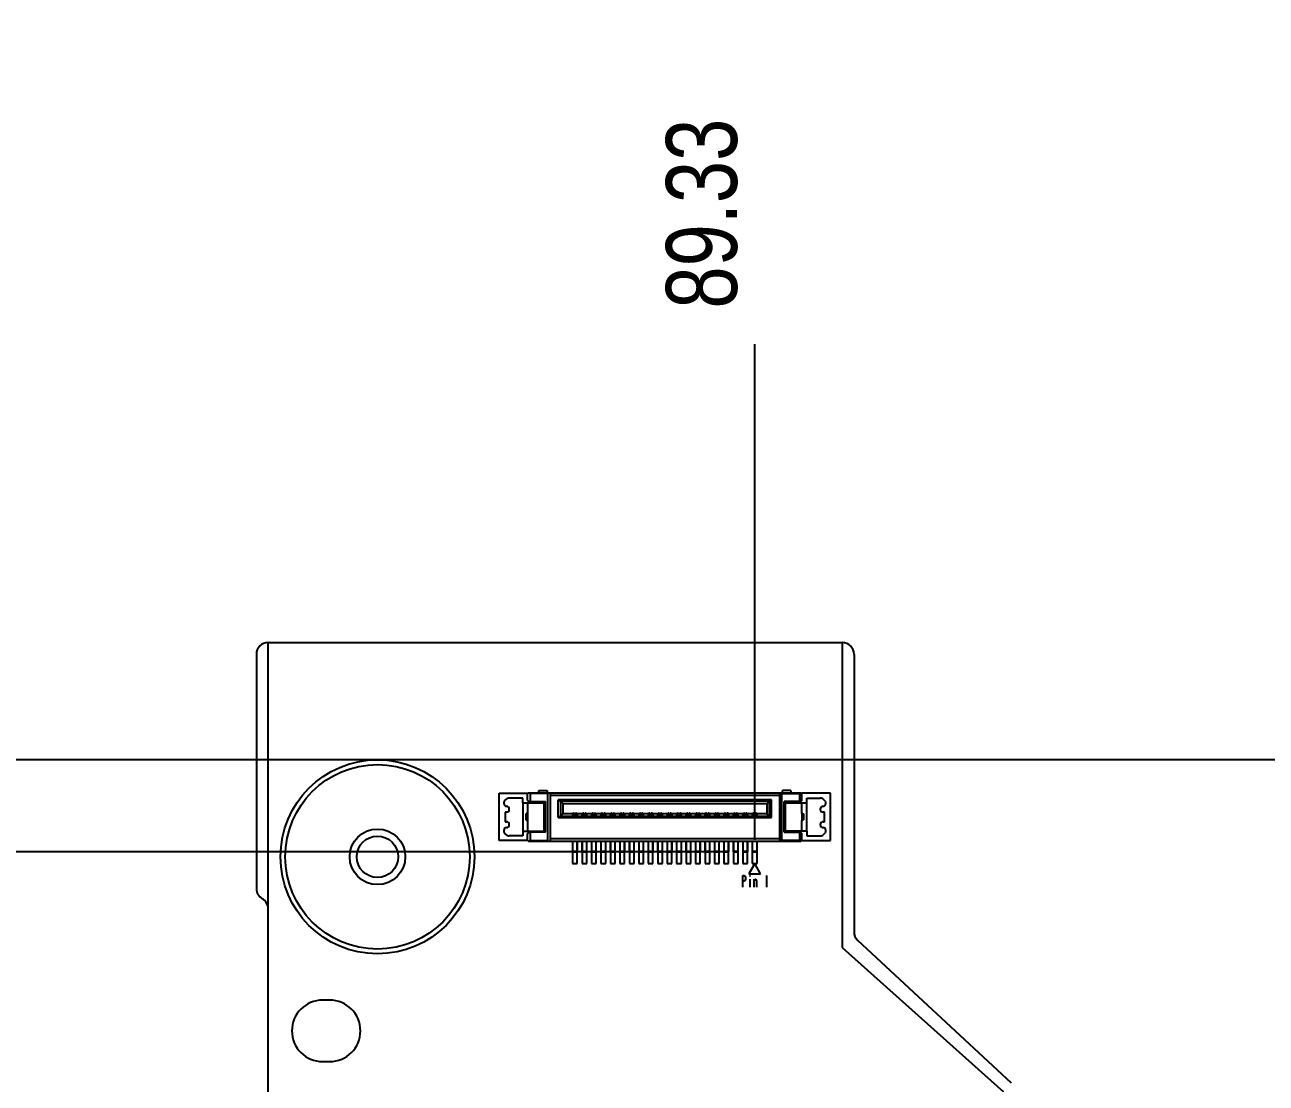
# Model space of a CAD drawing. Header units: millimetres. Extents: x 0 to 841, y 0 to 594.
# Drawn here: x 293.2 to 345.7, y 462.6 to 507.3 of the extents above; entities that cross this region are included whole.
import ezdxf

# ---------------------------------------------------------------- set-up
doc = ezdxf.new("R2010")
doc.units = ezdxf.units.MM
doc.header["$LTSCALE"] = 46.255
doc.layers.get('0').update_dxf_attribs({"linetype": 'CONTINUOUS'})
doc.layers.add('ASSEM_MEM', color=7, linetype='CONTINUOUS')
doc.styles.get("Standard").update_dxf_attribs({"font": 'txt', "width": 0.8})
doc.dimstyles.new('DIMSTYLE_1', dxfattribs={"dimtxt": 3, "dimasz": 2.1, "dimexe": 2, "dimexo": 1, "dimgap": 0.75, "dimtad": 0, "dimtih": 1, "dimtoh": 1, "dimzin": 0, "dimdsep": 46, "dimtxsty": 'STANDARD', "dimblk": '_FILLED', "dimblk1": '_FILLED', "dimblk2": '_FILLED', "dimcen": 0.09, "dimazin": 0, "dimtp": 0.01, "dimtm": 0.01, "dimtfac": 1, "dimtofl": 0, "dimtmove": 0, "dimatfit": 3, "dimldrblk": '_FILLED', "dimfxl": 1, "dimtolj": 1, "dimtzin": 0, "dimarcsym": 0})

# ---------------------------------------------------------------- blocks, each defined once
blk = doc.blocks.new('*D0')
at = {"color": 2, "linetype": 'CONTINUOUS'}
blk.add_line((324.071, 472.85), (324.071, 493.815), dxfattribs=at)
at = {"color": 2, "linetype": 'CONTINUOUS', "insert": (320.321, 495.315), "char_height": 3, "width": 12, "attachment_point": 1, "rotation": 90, "line_spacing_factor": 0.9}
blk.add_mtext('89.33', dxfattribs=at)
blk = doc.blocks.new('_FILLED')
at = {"color": 0, "linetype": 'BYBLOCK'}
blk.add_solid([(0, 0), (-1, 0.167), (-1, -0.167)], dxfattribs=at)
blk = doc.blocks.new('*D4')
at = {"color": 2, "linetype": 'CONTINUOUS'}
blk.add_line((330.337, 413.917), (281.796, 462.458), dxfattribs=at)
at = {"color": 2, "linetype": 'CONTINUOUS', "insert": (283.387, 466.17), "char_height": 3, "width": 12, "attachment_point": 3, "rotation": 315, "line_spacing_factor": 0.9}
blk.add_mtext('73.38', dxfattribs=at)
blk = doc.blocks.new('*D6')
at = {"color": 2, "linetype": 'CONTINUOUS'}
blk.add_line((322.981, 472.345), (267.283, 472.345), dxfattribs=at)
at = {"color": 2, "linetype": 'CONTINUOUS', "insert": (265.783, 476.095), "char_height": 3, "width": 12, "attachment_point": 3, "line_spacing_factor": 0.9}
blk.add_mtext('37.71', dxfattribs=at)
blk = doc.blocks.new('*D9')
at = {"color": 2, "linetype": 'CONTINUOUS'}
blk.add_line((461.911, 476.235), (267.283, 476.235), dxfattribs=at)
at = {"color": 2, "linetype": 'CONTINUOUS', "insert": (265.783, 479.985), "char_height": 3, "width": 12, "attachment_point": 3, "line_spacing_factor": 0.9}
blk.add_mtext('41.60', dxfattribs=at)

msp = doc.modelspace()

# ---------------------------------------------------------------- linework, layer by layer
at = {"layer": 'ASSEM_MEM', "color": 4, "linetype": 'CONTINUOUS'}
for p, q in [((303.501, 469.929), (303.501, 481.195)), ((327.771, 481.195), (327.771, 468.295)), ((303.001, 480.695), (303.001, 470.795)), ((328.271, 480.695), (328.271, 468.963)), ((313.271, 472.82), (313.271, 474.82)), ((313.271, 474.82), (314.476, 474.82)), ((327.271, 474.82), (326.066, 474.82)), ((327.271, 472.82), (327.271, 474.82)), ((314.476, 472.82), (313.271, 472.82)), ((316.371, 472.795), (316.371, 471.85)), ((316.571, 471.85), (316.571, 472.795)), ((316.771, 472.795), (316.771, 471.85)), ((316.971, 471.85), (316.971, 472.795)), ((317.171, 472.795), (317.171, 471.85)), ((317.371, 471.85), (317.371, 472.795)), ((317.571, 472.795), (317.571, 471.85)), ((317.771, 471.85), (317.771, 472.795)), ((317.971, 472.795), (317.971, 471.85)), ((318.171, 471.85), (318.171, 472.795)), ((318.371, 472.795), (318.371, 471.85)), ((318.571, 471.85), (318.571, 472.795)), ((318.771, 472.795), (318.771, 471.85)), ((318.971, 471.85), (318.971, 472.795)), ((319.171, 472.795), (319.171, 471.85)), ((319.371, 471.85), (319.371, 472.795)), ((319.571, 472.795), (319.571, 471.85)), ((319.771, 471.85), (319.771, 472.795)), ((319.971, 472.795), (319.971, 471.85)), ((320.171, 471.85), (320.171, 472.795)), ((320.371, 472.795), (320.371, 471.85)), ((320.571, 471.85), (320.571, 472.795)), ((320.771, 472.795), (320.771, 471.85)), ((320.971, 471.85), (320.971, 472.795)), ((321.171, 472.795), (321.171, 471.85)), ((321.371, 471.85), (321.371, 472.795)), ((321.571, 472.795), (321.571, 471.85)), ((321.771, 471.85), (321.771, 472.795)), ((321.971, 472.795), (321.971, 471.85)), ((322.171, 471.85), (322.171, 472.795)), ((322.371, 472.795), (322.371, 471.85)), ((322.571, 471.85), (322.571, 472.795)), ((322.771, 472.795), (322.771, 471.85)), ((322.971, 471.85), (322.971, 472.795)), ((323.171, 472.795), (323.171, 471.85)), ((323.371, 471.85), (323.371, 472.795)), ((323.571, 472.795), (323.571, 471.85)), ((323.771, 471.85), (323.771, 472.795)), ((323.971, 472.795), (323.971, 471.85)), ((324.171, 471.85), (324.171, 472.795)), ((326.066, 472.82), (327.271, 472.82)), ((316.371, 471.85), (316.571, 471.85)), ((316.771, 471.85), (316.971, 471.85)), ((317.171, 471.85), (317.371, 471.85)), ((317.571, 471.85), (317.771, 471.85)), ((317.971, 471.85), (318.171, 471.85)), ((318.371, 471.85), (318.571, 471.85)), ((318.771, 471.85), (318.971, 471.85)), ((319.171, 471.85), (319.371, 471.85)), ((319.571, 471.85), (319.771, 471.85)), ((319.971, 471.85), (320.171, 471.85)), ((320.371, 471.85), (320.571, 471.85)), ((320.771, 471.85), (320.971, 471.85)), ((321.171, 471.85), (321.371, 471.85)), ((321.571, 471.85), (321.771, 471.85)), ((321.971, 471.85), (322.171, 471.85)), ((322.371, 471.85), (322.571, 471.85)), ((322.771, 471.85), (322.971, 471.85)), ((323.171, 471.85), (323.371, 471.85)), ((323.571, 471.85), (323.771, 471.85)), ((324.071, 471.85), (323.821, 471.417)), ((323.821, 471.417), (324.321, 471.417)), ((323.971, 471.85), (324.171, 471.85)), ((324.321, 471.417), (324.071, 471.85)), ((327.771, 468.295), (334.591, 462.196)), ((334.931, 462.562), (328.431, 468.596))]:
    msp.add_line(p, q, dxfattribs=at)
at = {"layer": 'ASSEM_MEM', "color": 7, "linetype": 'CONTINUOUS'}
for p, q in [((303.501, 481.195), (327.771, 481.195)), ((313.554, 474.561), (313.471, 474.478)), ((314.271, 474.62), (313.696, 474.62)), ((314.271, 474.42), (314.271, 474.62)), ((314.501, 474.845), (314.471, 474.815)), ((314.471, 474.52), (314.471, 474.815)), ((314.471, 474.52), (314.571, 474.42)), ((314.501, 474.845), (326.041, 474.845)), ((314.571, 474.815), (314.541, 474.845)), ((314.571, 474.815), (314.571, 474.47)), ((315.321, 474.815), (314.571, 474.815)), ((314.946, 474.845), (314.946, 474.945)), ((314.946, 474.945), (315.296, 474.945)), ((315.296, 474.945), (315.296, 474.845)), ((315.351, 474.845), (315.321, 474.815)), ((315.321, 472.825), (315.321, 474.815)), ((315.421, 474.845), (315.421, 472.795)), ((315.421, 474.745), (325.121, 474.745)), ((315.761, 473.795), (315.761, 474.545)), ((315.761, 474.545), (315.811, 474.495)), ((324.781, 474.545), (315.761, 474.545)), ((324.781, 474.545), (324.731, 474.495)), ((324.781, 473.795), (324.781, 474.545)), ((325.121, 474.845), (325.121, 472.795)), ((325.191, 474.845), (325.221, 474.815)), ((325.221, 472.825), (325.221, 474.815)), ((325.221, 474.815), (325.971, 474.815)), ((325.246, 474.845), (325.246, 474.945)), ((325.596, 474.945), (325.246, 474.945)), ((325.596, 474.945), (325.596, 474.845)), ((325.971, 474.815), (326.001, 474.845)), ((325.971, 474.815), (325.971, 474.47)), ((326.071, 474.52), (325.971, 474.42)), ((326.041, 474.845), (326.071, 474.815)), ((326.071, 474.52), (326.071, 474.815)), ((326.271, 474.42), (326.271, 474.62)), ((326.271, 474.62), (326.846, 474.62)), ((327.071, 474.478), (326.987, 474.561)), ((313.471, 474.37), (313.471, 474.478)), ((313.521, 474.02), (313.521, 473.62)), ((313.571, 474.02), (313.521, 474.02)), ((314.271, 474.42), (315.171, 474.42)), ((314.471, 474.42), (314.471, 473.975)), ((314.571, 474.47), (314.546, 474.445)), ((314.571, 474.47), (315.221, 474.47)), ((315.221, 474.47), (315.171, 474.42)), ((315.171, 473.22), (315.171, 474.42)), ((315.221, 474.07), (315.171, 474.07)), ((315.181, 473.914), (315.181, 474.07)), ((315.221, 473.17), (315.221, 474.47)), ((315.811, 474.495), (324.731, 474.495)), ((315.861, 474.495), (315.861, 473.845)), ((315.961, 474.395), (315.861, 474.495)), ((315.961, 474.395), (315.961, 473.945)), ((315.961, 474.395), (324.581, 474.395)), ((324.581, 474.395), (324.681, 474.495)), ((324.581, 474.395), (324.581, 473.945)), ((324.681, 474.495), (324.681, 473.845)), ((325.321, 473.17), (325.321, 474.47)), ((325.321, 474.47), (325.371, 474.42)), ((325.971, 474.47), (325.321, 474.47)), ((325.371, 474.07), (325.321, 474.07)), ((325.361, 473.914), (325.361, 474.07)), ((325.371, 473.22), (325.371, 474.42)), ((325.371, 474.42), (326.271, 474.42)), ((325.971, 474.47), (325.996, 474.445)), ((326.071, 473.975), (326.071, 474.42)), ((327.021, 474.02), (326.971, 474.02)), ((327.021, 473.62), (327.021, 474.02)), ((327.071, 474.478), (327.071, 474.37)), ((313.521, 473.62), (313.571, 473.62)), ((314.411, 473.695), (314.411, 473.945)), ((314.471, 473.664), (314.471, 473.22)), ((315.171, 473.57), (315.221, 473.57)), ((315.181, 473.57), (315.181, 473.725)), ((315.811, 473.845), (315.761, 473.795)), ((315.761, 473.795), (324.781, 473.795)), ((324.731, 473.845), (315.811, 473.845)), ((315.961, 473.945), (315.861, 473.845)), ((316.381, 473.945), (315.961, 473.945)), ((316.381, 473.845), (316.381, 473.955)), ((316.417, 473.922), (316.381, 473.922)), ((316.417, 473.922), (316.417, 473.975)), ((316.436, 473.975), (316.417, 473.975)), ((316.436, 473.975), (316.436, 473.922)), ((316.456, 473.955), (316.436, 473.975)), ((316.506, 473.922), (316.436, 473.922)), ((316.456, 473.922), (316.456, 473.955)), ((316.486, 473.955), (316.456, 473.955)), ((316.506, 473.975), (316.486, 473.955)), ((316.486, 473.955), (316.486, 473.922)), ((316.506, 473.922), (316.506, 473.975)), ((316.525, 473.975), (316.506, 473.975)), ((316.525, 473.975), (316.525, 473.922)), ((316.561, 473.922), (316.525, 473.922)), ((316.561, 473.955), (316.561, 473.845)), ((316.781, 473.945), (316.561, 473.945)), ((316.781, 473.845), (316.781, 473.955)), ((316.817, 473.922), (316.781, 473.922)), ((316.817, 473.922), (316.817, 473.975)), ((316.836, 473.975), (316.817, 473.975)), ((316.836, 473.975), (316.836, 473.922)), ((316.856, 473.955), (316.836, 473.975)), ((316.906, 473.922), (316.836, 473.922)), ((316.856, 473.922), (316.856, 473.955)), ((316.886, 473.955), (316.856, 473.955)), ((316.906, 473.975), (316.886, 473.955)), ((316.886, 473.955), (316.886, 473.922)), ((316.906, 473.922), (316.906, 473.975)), ((316.925, 473.975), (316.906, 473.975)), ((316.925, 473.975), (316.925, 473.922)), ((316.961, 473.922), (316.925, 473.922)), ((316.961, 473.955), (316.961, 473.845)), ((317.181, 473.945), (316.961, 473.945)), ((317.181, 473.845), (317.181, 473.955)), ((317.217, 473.922), (317.181, 473.922)), ((317.217, 473.922), (317.217, 473.975)), ((317.236, 473.975), (317.217, 473.975)), ((317.236, 473.975), (317.236, 473.922)), ((317.256, 473.955), (317.236, 473.975)), ((317.306, 473.922), (317.236, 473.922)), ((317.256, 473.922), (317.256, 473.955)), ((317.286, 473.955), (317.256, 473.955)), ((317.306, 473.975), (317.286, 473.955)), ((317.286, 473.955), (317.286, 473.922)), ((317.306, 473.922), (317.306, 473.975)), ((317.325, 473.975), (317.306, 473.975)), ((317.325, 473.975), (317.325, 473.922)), ((317.361, 473.922), (317.325, 473.922)), ((317.361, 473.955), (317.361, 473.845)), ((317.581, 473.945), (317.361, 473.945)), ((317.581, 473.845), (317.581, 473.955)), ((317.617, 473.922), (317.581, 473.922)), ((317.617, 473.922), (317.617, 473.975)), ((317.636, 473.975), (317.617, 473.975)), ((317.636, 473.975), (317.636, 473.922)), ((317.656, 473.955), (317.636, 473.975)), ((317.706, 473.922), (317.636, 473.922)), ((317.656, 473.922), (317.656, 473.955)), ((317.686, 473.955), (317.656, 473.955)), ((317.706, 473.975), (317.686, 473.955)), ((317.686, 473.955), (317.686, 473.922)), ((317.706, 473.922), (317.706, 473.975)), ((317.725, 473.975), (317.706, 473.975)), ((317.725, 473.975), (317.725, 473.922)), ((317.761, 473.922), (317.725, 473.922)), ((317.761, 473.955), (317.761, 473.845)), ((317.981, 473.945), (317.761, 473.945)), ((317.981, 473.845), (317.981, 473.955)), ((318.017, 473.922), (317.981, 473.922)), ((318.017, 473.922), (318.017, 473.975)), ((318.036, 473.975), (318.017, 473.975)), ((318.036, 473.975), (318.036, 473.922)), ((318.056, 473.955), (318.036, 473.975)), ((318.106, 473.922), (318.036, 473.922)), ((318.056, 473.922), (318.056, 473.955)), ((318.086, 473.955), (318.056, 473.955)), ((318.106, 473.975), (318.086, 473.955)), ((318.086, 473.955), (318.086, 473.922)), ((318.106, 473.922), (318.106, 473.975)), ((318.125, 473.975), (318.106, 473.975)), ((318.125, 473.975), (318.125, 473.922)), ((318.161, 473.922), (318.125, 473.922)), ((318.161, 473.955), (318.161, 473.845)), ((318.381, 473.945), (318.161, 473.945)), ((318.381, 473.845), (318.381, 473.955)), ((318.417, 473.922), (318.381, 473.922)), ((318.417, 473.922), (318.417, 473.975)), ((318.436, 473.975), (318.417, 473.975)), ((318.436, 473.975), (318.436, 473.922)), ((318.456, 473.955), (318.436, 473.975)), ((318.506, 473.922), (318.436, 473.922)), ((318.456, 473.922), (318.456, 473.955)), ((318.486, 473.955), (318.456, 473.955)), ((318.506, 473.975), (318.486, 473.955)), ((318.486, 473.955), (318.486, 473.922)), ((318.506, 473.922), (318.506, 473.975)), ((318.525, 473.975), (318.506, 473.975)), ((318.525, 473.975), (318.525, 473.922)), ((318.561, 473.922), (318.525, 473.922)), ((318.561, 473.955), (318.561, 473.845)), ((318.781, 473.945), (318.561, 473.945)), ((318.781, 473.845), (318.781, 473.955)), ((318.817, 473.922), (318.781, 473.922)), ((318.817, 473.922), (318.817, 473.975)), ((318.836, 473.975), (318.817, 473.975)), ((318.836, 473.975), (318.836, 473.922)), ((318.856, 473.955), (318.836, 473.975)), ((318.906, 473.922), (318.836, 473.922)), ((318.856, 473.922), (318.856, 473.955)), ((318.886, 473.955), (318.856, 473.955)), ((318.906, 473.975), (318.886, 473.955)), ((318.886, 473.955), (318.886, 473.922)), ((318.906, 473.922), (318.906, 473.975)), ((318.925, 473.975), (318.906, 473.975)), ((318.925, 473.975), (318.925, 473.922)), ((318.961, 473.922), (318.925, 473.922)), ((318.961, 473.955), (318.961, 473.845)), ((319.181, 473.945), (318.961, 473.945)), ((319.181, 473.845), (319.181, 473.955)), ((319.217, 473.922), (319.181, 473.922)), ((319.217, 473.922), (319.217, 473.975)), ((319.236, 473.975), (319.217, 473.975)), ((319.236, 473.975), (319.236, 473.922)), ((319.256, 473.955), (319.236, 473.975)), ((319.306, 473.922), (319.236, 473.922)), ((319.256, 473.922), (319.256, 473.955)), ((319.286, 473.955), (319.256, 473.955)), ((319.306, 473.975), (319.286, 473.955)), ((319.286, 473.955), (319.286, 473.922)), ((319.306, 473.922), (319.306, 473.975)), ((319.325, 473.975), (319.306, 473.975)), ((319.325, 473.975), (319.325, 473.922)), ((319.361, 473.922), (319.325, 473.922)), ((319.361, 473.955), (319.361, 473.845)), ((319.581, 473.945), (319.361, 473.945)), ((319.581, 473.845), (319.581, 473.955)), ((319.617, 473.922), (319.581, 473.922)), ((319.617, 473.922), (319.617, 473.975)), ((319.636, 473.975), (319.617, 473.975)), ((319.636, 473.975), (319.636, 473.922)), ((319.656, 473.955), (319.636, 473.975)), ((319.706, 473.922), (319.636, 473.922)), ((319.656, 473.922), (319.656, 473.955)), ((319.686, 473.955), (319.656, 473.955)), ((319.706, 473.975), (319.686, 473.955)), ((319.686, 473.955), (319.686, 473.922)), ((319.706, 473.922), (319.706, 473.975)), ((319.725, 473.975), (319.706, 473.975)), ((319.725, 473.975), (319.725, 473.922)), ((319.761, 473.922), (319.725, 473.922)), ((319.761, 473.955), (319.761, 473.845)), ((319.981, 473.945), (319.761, 473.945)), ((319.981, 473.845), (319.981, 473.955)), ((320.017, 473.922), (319.981, 473.922)), ((320.017, 473.922), (320.017, 473.975)), ((320.036, 473.975), (320.017, 473.975)), ((320.036, 473.975), (320.036, 473.922)), ((320.056, 473.955), (320.036, 473.975)), ((320.106, 473.922), (320.036, 473.922)), ((320.056, 473.922), (320.056, 473.955)), ((320.086, 473.955), (320.056, 473.955)), ((320.106, 473.975), (320.086, 473.955)), ((320.086, 473.955), (320.086, 473.922)), ((320.106, 473.922), (320.106, 473.975)), ((320.125, 473.975), (320.106, 473.975)), ((320.125, 473.975), (320.125, 473.922)), ((320.161, 473.922), (320.125, 473.922)), ((320.161, 473.955), (320.161, 473.845)), ((320.381, 473.945), (320.161, 473.945)), ((320.381, 473.845), (320.381, 473.955)), ((320.417, 473.922), (320.381, 473.922)), ((320.417, 473.922), (320.417, 473.975)), ((320.436, 473.975), (320.417, 473.975)), ((320.436, 473.975), (320.436, 473.922)), ((320.456, 473.955), (320.436, 473.975)), ((320.506, 473.922), (320.436, 473.922)), ((320.456, 473.922), (320.456, 473.955)), ((320.486, 473.955), (320.456, 473.955)), ((320.506, 473.975), (320.486, 473.955)), ((320.486, 473.955), (320.486, 473.922)), ((320.506, 473.922), (320.506, 473.975)), ((320.525, 473.975), (320.506, 473.975)), ((320.525, 473.975), (320.525, 473.922)), ((320.561, 473.922), (320.525, 473.922)), ((320.561, 473.955), (320.561, 473.845)), ((320.781, 473.945), (320.561, 473.945)), ((320.781, 473.845), (320.781, 473.955)), ((320.817, 473.922), (320.781, 473.922)), ((320.817, 473.922), (320.817, 473.975)), ((320.836, 473.975), (320.817, 473.975)), ((320.836, 473.975), (320.836, 473.922)), ((320.856, 473.955), (320.836, 473.975)), ((320.906, 473.922), (320.836, 473.922)), ((320.856, 473.922), (320.856, 473.955)), ((320.886, 473.955), (320.856, 473.955)), ((320.906, 473.975), (320.886, 473.955)), ((320.886, 473.955), (320.886, 473.922)), ((320.906, 473.922), (320.906, 473.975)), ((320.925, 473.975), (320.906, 473.975)), ((320.925, 473.975), (320.925, 473.922)), ((320.961, 473.922), (320.925, 473.922)), ((320.961, 473.955), (320.961, 473.845)), ((321.181, 473.945), (320.961, 473.945)), ((321.181, 473.845), (321.181, 473.955)), ((321.217, 473.922), (321.181, 473.922)), ((321.217, 473.922), (321.217, 473.975)), ((321.236, 473.975), (321.217, 473.975)), ((321.236, 473.975), (321.236, 473.922)), ((321.256, 473.955), (321.236, 473.975)), ((321.306, 473.922), (321.236, 473.922)), ((321.256, 473.922), (321.256, 473.955)), ((321.286, 473.955), (321.256, 473.955)), ((321.306, 473.975), (321.286, 473.955)), ((321.286, 473.955), (321.286, 473.922)), ((321.306, 473.922), (321.306, 473.975)), ((321.325, 473.975), (321.306, 473.975)), ((321.325, 473.975), (321.325, 473.922)), ((321.361, 473.922), (321.325, 473.922)), ((321.361, 473.955), (321.361, 473.845)), ((321.581, 473.945), (321.361, 473.945)), ((321.581, 473.845), (321.581, 473.955)), ((321.617, 473.922), (321.581, 473.922)), ((321.617, 473.922), (321.617, 473.975)), ((321.636, 473.975), (321.617, 473.975)), ((321.636, 473.975), (321.636, 473.922)), ((321.656, 473.955), (321.636, 473.975)), ((321.706, 473.922), (321.636, 473.922)), ((321.656, 473.922), (321.656, 473.955)), ((321.686, 473.955), (321.656, 473.955)), ((321.706, 473.975), (321.686, 473.955)), ((321.686, 473.955), (321.686, 473.922)), ((321.706, 473.922), (321.706, 473.975)), ((321.725, 473.975), (321.706, 473.975)), ((321.725, 473.975), (321.725, 473.922)), ((321.761, 473.922), (321.725, 473.922)), ((321.761, 473.955), (321.761, 473.845)), ((321.981, 473.945), (321.761, 473.945)), ((321.981, 473.845), (321.981, 473.955)), ((322.017, 473.922), (321.981, 473.922)), ((322.017, 473.922), (322.017, 473.975)), ((322.036, 473.975), (322.017, 473.975)), ((322.036, 473.975), (322.036, 473.922)), ((322.056, 473.955), (322.036, 473.975)), ((322.106, 473.922), (322.036, 473.922)), ((322.056, 473.922), (322.056, 473.955)), ((322.086, 473.955), (322.056, 473.955)), ((322.106, 473.975), (322.086, 473.955)), ((322.086, 473.955), (322.086, 473.922)), ((322.106, 473.922), (322.106, 473.975)), ((322.125, 473.975), (322.106, 473.975)), ((322.125, 473.975), (322.125, 473.922)), ((322.161, 473.922), (322.125, 473.922)), ((322.161, 473.955), (322.161, 473.845)), ((322.381, 473.945), (322.161, 473.945)), ((322.381, 473.845), (322.381, 473.955)), ((322.417, 473.922), (322.381, 473.922)), ((322.417, 473.922), (322.417, 473.975)), ((322.436, 473.975), (322.417, 473.975)), ((322.436, 473.975), (322.436, 473.922)), ((322.456, 473.955), (322.436, 473.975)), ((322.506, 473.922), (322.436, 473.922)), ((322.456, 473.922), (322.456, 473.955)), ((322.486, 473.955), (322.456, 473.955)), ((322.506, 473.975), (322.486, 473.955)), ((322.486, 473.955), (322.486, 473.922)), ((322.506, 473.922), (322.506, 473.975)), ((322.525, 473.975), (322.506, 473.975)), ((322.525, 473.975), (322.525, 473.922)), ((322.561, 473.922), (322.525, 473.922)), ((322.561, 473.955), (322.561, 473.845)), ((322.781, 473.945), (322.561, 473.945)), ((322.781, 473.845), (322.781, 473.955)), ((322.817, 473.922), (322.781, 473.922)), ((322.817, 473.922), (322.817, 473.975)), ((322.836, 473.975), (322.817, 473.975)), ((322.836, 473.975), (322.836, 473.922)), ((322.856, 473.955), (322.836, 473.975)), ((322.906, 473.922), (322.836, 473.922)), ((322.856, 473.922), (322.856, 473.955)), ((322.886, 473.955), (322.856, 473.955)), ((322.906, 473.975), (322.886, 473.955)), ((322.886, 473.955), (322.886, 473.922)), ((322.906, 473.922), (322.906, 473.975)), ((322.925, 473.975), (322.906, 473.975)), ((322.925, 473.975), (322.925, 473.922)), ((322.961, 473.922), (322.925, 473.922)), ((322.961, 473.955), (322.961, 473.845)), ((323.181, 473.945), (322.961, 473.945)), ((323.181, 473.845), (323.181, 473.955)), ((323.217, 473.922), (323.181, 473.922)), ((323.217, 473.922), (323.217, 473.975)), ((323.236, 473.975), (323.217, 473.975)), ((323.236, 473.975), (323.236, 473.922)), ((323.256, 473.955), (323.236, 473.975)), ((323.306, 473.922), (323.236, 473.922)), ((323.256, 473.922), (323.256, 473.955)), ((323.286, 473.955), (323.256, 473.955)), ((323.306, 473.975), (323.286, 473.955)), ((323.286, 473.955), (323.286, 473.922)), ((323.306, 473.922), (323.306, 473.975)), ((323.325, 473.975), (323.306, 473.975)), ((323.325, 473.975), (323.325, 473.922)), ((323.361, 473.922), (323.325, 473.922)), ((323.361, 473.955), (323.361, 473.845)), ((323.581, 473.945), (323.361, 473.945)), ((323.581, 473.845), (323.581, 473.955)), ((323.617, 473.922), (323.581, 473.922)), ((323.617, 473.922), (323.617, 473.975)), ((323.636, 473.975), (323.617, 473.975)), ((323.636, 473.975), (323.636, 473.922)), ((323.656, 473.955), (323.636, 473.975)), ((323.706, 473.922), (323.636, 473.922)), ((323.656, 473.922), (323.656, 473.955)), ((323.686, 473.955), (323.656, 473.955)), ((323.706, 473.975), (323.686, 473.955)), ((323.686, 473.955), (323.686, 473.922)), ((323.706, 473.922), (323.706, 473.975)), ((323.725, 473.975), (323.706, 473.975)), ((323.725, 473.975), (323.725, 473.922)), ((323.761, 473.922), (323.725, 473.922)), ((323.761, 473.955), (323.761, 473.845)), ((323.981, 473.945), (323.761, 473.945)), ((323.981, 473.845), (323.981, 473.955)), ((324.017, 473.922), (323.981, 473.922)), ((324.017, 473.922), (324.017, 473.975)), ((324.036, 473.975), (324.017, 473.975)), ((324.036, 473.975), (324.036, 473.922)), ((324.056, 473.955), (324.036, 473.975)), ((324.106, 473.922), (324.036, 473.922)), ((324.056, 473.922), (324.056, 473.955)), ((324.086, 473.955), (324.056, 473.955)), ((324.106, 473.975), (324.086, 473.955)), ((324.086, 473.955), (324.086, 473.922)), ((324.106, 473.922), (324.106, 473.975)), ((324.125, 473.975), (324.106, 473.975)), ((324.125, 473.975), (324.125, 473.922)), ((324.161, 473.922), (324.125, 473.922)), ((324.161, 473.955), (324.161, 473.845)), ((324.581, 473.945), (324.161, 473.945)), ((324.581, 473.945), (324.681, 473.845)), ((324.731, 473.845), (324.781, 473.795)), ((325.321, 473.57), (325.371, 473.57)), ((325.361, 473.57), (325.361, 473.725)), ((326.071, 473.22), (326.071, 473.664)), ((326.131, 473.945), (326.131, 473.695)), ((326.971, 473.62), (327.021, 473.62)), ((313.471, 473.162), (313.471, 473.27)), ((313.471, 473.162), (313.554, 473.078)), ((314.271, 473.02), (313.696, 473.02)), ((314.271, 473.22), (314.271, 473.02)), ((314.271, 473.22), (315.171, 473.22)), ((314.571, 473.22), (314.471, 473.12)), ((314.471, 472.825), (314.471, 473.12)), ((314.546, 473.195), (314.571, 473.17)), ((314.571, 473.17), (314.571, 472.825)), ((315.221, 473.17), (314.571, 473.17)), ((315.221, 473.17), (315.171, 473.22)), ((325.321, 473.17), (325.371, 473.22)), ((325.321, 473.17), (325.971, 473.17)), ((326.271, 473.22), (325.371, 473.22)), ((325.971, 473.22), (326.071, 473.12)), ((325.996, 473.195), (325.971, 473.17)), ((325.971, 473.17), (325.971, 472.825)), ((326.071, 472.825), (326.071, 473.12)), ((326.271, 473.22), (326.271, 473.02)), ((326.271, 473.02), (326.846, 473.02)), ((326.987, 473.078), (327.071, 473.162)), ((327.071, 473.27), (327.071, 473.162)), ((314.471, 472.825), (314.501, 472.795)), ((314.501, 472.795), (326.041, 472.795)), ((314.541, 472.795), (314.571, 472.825)), ((314.571, 472.825), (315.321, 472.825)), ((315.321, 472.825), (315.351, 472.795)), ((325.121, 472.895), (315.421, 472.895)), ((316.381, 472.345), (316.381, 472.795)), ((316.561, 472.795), (316.561, 472.345)), ((316.781, 472.345), (316.781, 472.795)), ((316.961, 472.795), (316.961, 472.345)), ((317.181, 472.345), (317.181, 472.795)), ((317.361, 472.795), (317.361, 472.345)), ((317.581, 472.345), (317.581, 472.795)), ((317.761, 472.795), (317.761, 472.345)), ((317.981, 472.345), (317.981, 472.795)), ((318.161, 472.795), (318.161, 472.345)), ((318.381, 472.345), (318.381, 472.795)), ((318.561, 472.795), (318.561, 472.345)), ((318.781, 472.345), (318.781, 472.795)), ((318.961, 472.795), (318.961, 472.345)), ((319.181, 472.345), (319.181, 472.795)), ((319.361, 472.795), (319.361, 472.345)), ((319.581, 472.345), (319.581, 472.795)), ((319.761, 472.795), (319.761, 472.345)), ((319.981, 472.345), (319.981, 472.795)), ((320.161, 472.795), (320.161, 472.345)), ((320.381, 472.345), (320.381, 472.795)), ((320.561, 472.795), (320.561, 472.345)), ((320.781, 472.345), (320.781, 472.795)), ((320.961, 472.795), (320.961, 472.345)), ((321.181, 472.345), (321.181, 472.795)), ((321.361, 472.795), (321.361, 472.345)), ((321.581, 472.345), (321.581, 472.795)), ((321.761, 472.795), (321.761, 472.345)), ((321.981, 472.345), (321.981, 472.795)), ((322.161, 472.795), (322.161, 472.345)), ((322.381, 472.345), (322.381, 472.795)), ((322.561, 472.795), (322.561, 472.345)), ((322.781, 472.345), (322.781, 472.795)), ((322.961, 472.795), (322.961, 472.345)), ((323.181, 472.345), (323.181, 472.795)), ((323.361, 472.795), (323.361, 472.345)), ((323.581, 472.345), (323.581, 472.795)), ((323.761, 472.795), (323.761, 472.345)), ((323.981, 472.345), (323.981, 472.795)), ((324.161, 472.795), (324.161, 472.345)), ((325.221, 472.825), (325.191, 472.795)), ((325.971, 472.825), (325.221, 472.825)), ((326.001, 472.795), (325.971, 472.825)), ((326.071, 472.825), (326.041, 472.795)), ((316.561, 472.365), (316.381, 472.365)), ((316.381, 472.345), (316.561, 472.345)), ((316.961, 472.365), (316.781, 472.365)), ((316.781, 472.345), (316.961, 472.345)), ((317.361, 472.365), (317.181, 472.365)), ((317.181, 472.345), (317.361, 472.345)), ((317.761, 472.365), (317.581, 472.365)), ((317.581, 472.345), (317.761, 472.345)), ((318.161, 472.365), (317.981, 472.365)), ((317.981, 472.345), (318.161, 472.345)), ((318.561, 472.365), (318.381, 472.365)), ((318.381, 472.345), (318.561, 472.345)), ((318.961, 472.365), (318.781, 472.365)), ((318.781, 472.345), (318.961, 472.345)), ((319.361, 472.365), (319.181, 472.365)), ((319.181, 472.345), (319.361, 472.345)), ((319.761, 472.365), (319.581, 472.365)), ((319.581, 472.345), (319.761, 472.345)), ((320.161, 472.365), (319.981, 472.365)), ((319.981, 472.345), (320.161, 472.345)), ((320.561, 472.365), (320.381, 472.365)), ((320.381, 472.345), (320.561, 472.345)), ((320.961, 472.365), (320.781, 472.365)), ((320.781, 472.345), (320.961, 472.345)), ((321.361, 472.365), (321.181, 472.365)), ((321.181, 472.345), (321.361, 472.345)), ((321.761, 472.365), (321.581, 472.365)), ((321.581, 472.345), (321.761, 472.345)), ((322.161, 472.365), (321.981, 472.365)), ((321.981, 472.345), (322.161, 472.345)), ((322.561, 472.365), (322.381, 472.365)), ((322.381, 472.345), (322.561, 472.345)), ((322.961, 472.365), (322.781, 472.365)), ((322.781, 472.345), (322.961, 472.345)), ((323.361, 472.365), (323.181, 472.365)), ((323.181, 472.345), (323.361, 472.345)), ((323.761, 472.365), (323.581, 472.365)), ((323.581, 472.345), (323.761, 472.345)), ((324.161, 472.365), (323.981, 472.365)), ((323.981, 472.345), (324.161, 472.345)), ((303.501, 458.315), (303.501, 469.929)), ((306.101, 466.075), (305.801, 466.075)), ((305.801, 463.475), (306.101, 463.475))]:
    msp.add_line(p, q, dxfattribs=at)
at = {"layer": 'ASSEM_MEM', "color": 9, "linetype": 'CONTINUOUS'}
for p, q in [((314.271, 474.42), (314.271, 473.22)), ((326.271, 473.22), (326.271, 474.42)), ((316.561, 473.864), (316.381, 473.864)), ((316.417, 473.922), (316.436, 473.922)), ((316.506, 473.922), (316.525, 473.922)), ((316.961, 473.864), (316.781, 473.864)), ((316.817, 473.922), (316.836, 473.922)), ((316.906, 473.922), (316.925, 473.922)), ((317.361, 473.864), (317.181, 473.864)), ((317.217, 473.922), (317.236, 473.922)), ((317.306, 473.922), (317.325, 473.922)), ((317.761, 473.864), (317.581, 473.864)), ((317.617, 473.922), (317.636, 473.922)), ((317.706, 473.922), (317.725, 473.922)), ((318.161, 473.864), (317.981, 473.864)), ((318.017, 473.922), (318.036, 473.922)), ((318.106, 473.922), (318.125, 473.922)), ((318.561, 473.864), (318.381, 473.864)), ((318.417, 473.922), (318.436, 473.922)), ((318.506, 473.922), (318.525, 473.922)), ((318.961, 473.864), (318.781, 473.864)), ((318.817, 473.922), (318.836, 473.922)), ((318.906, 473.922), (318.925, 473.922)), ((319.361, 473.864), (319.181, 473.864)), ((319.217, 473.922), (319.236, 473.922)), ((319.306, 473.922), (319.325, 473.922)), ((319.761, 473.864), (319.581, 473.864)), ((319.617, 473.922), (319.636, 473.922)), ((319.706, 473.922), (319.725, 473.922)), ((320.161, 473.864), (319.981, 473.864)), ((320.017, 473.922), (320.036, 473.922)), ((320.106, 473.922), (320.125, 473.922)), ((320.561, 473.864), (320.381, 473.864)), ((320.417, 473.922), (320.436, 473.922)), ((320.506, 473.922), (320.525, 473.922)), ((320.961, 473.864), (320.781, 473.864)), ((320.817, 473.922), (320.836, 473.922)), ((320.906, 473.922), (320.925, 473.922)), ((321.361, 473.864), (321.181, 473.864)), ((321.217, 473.922), (321.236, 473.922)), ((321.306, 473.922), (321.325, 473.922)), ((321.761, 473.864), (321.581, 473.864)), ((321.617, 473.922), (321.636, 473.922)), ((321.706, 473.922), (321.725, 473.922)), ((322.161, 473.864), (321.981, 473.864)), ((322.017, 473.922), (322.036, 473.922)), ((322.106, 473.922), (322.125, 473.922)), ((322.561, 473.864), (322.381, 473.864)), ((322.417, 473.922), (322.436, 473.922)), ((322.506, 473.922), (322.525, 473.922)), ((322.961, 473.864), (322.781, 473.864)), ((322.817, 473.922), (322.836, 473.922)), ((322.906, 473.922), (322.925, 473.922)), ((323.361, 473.864), (323.181, 473.864)), ((323.217, 473.922), (323.236, 473.922)), ((323.306, 473.922), (323.325, 473.922)), ((323.761, 473.864), (323.581, 473.864)), ((323.617, 473.922), (323.636, 473.922)), ((323.706, 473.922), (323.725, 473.922)), ((324.161, 473.864), (323.981, 473.864)), ((324.017, 473.922), (324.036, 473.922)), ((324.106, 473.922), (324.125, 473.922))]:
    msp.add_line(p, q, dxfattribs=at)
at = {"layer": 'ASSEM_MEM', "color": 40, "linetype": 'CONTINUOUS'}
for p, q in [((323.571, 470.85), (323.571, 471.35)), ((323.571, 471.35), (323.644, 471.35)), ((323.644, 471.1), (323.571, 471.1)), ((323.644, 471.35), (323.674, 471.308)), ((323.674, 471.141), (323.644, 471.1)), ((323.674, 471.308), (323.688, 471.266)), ((323.688, 471.183), (323.674, 471.141)), ((323.688, 471.266), (323.688, 471.183)), ((323.865, 471.35), (323.865, 471.308)), ((323.865, 471.183), (323.865, 470.85)), ((324.056, 471.1), (324.085, 471.183)), ((324.056, 470.85), (324.056, 471.183)), ((324.085, 471.183), (324.115, 471.183)), ((324.115, 471.183), (324.144, 471.1)), ((324.144, 471.1), (324.144, 470.85)), ((324.571, 471.35), (324.571, 470.85))]:
    msp.add_line(p, q, dxfattribs=at)
at = {"layer": 'ASSEM_MEM', "color": 7, "linetype": 'CONTINUOUS'}
for radius in [4.1, 3.9, 1.175, 0.875]:
    msp.add_circle((308.121, 472.135), radius, dxfattribs=at)
at = {"layer": 'ASSEM_MEM', "color": 4, "linetype": 'CONTINUOUS'}
for centre, start, end in [((303.501, 480.695), 90, 180), ((327.771, 480.695), 0, 90), ((303.501, 470.795), 180, 240), ((303.001, 469.929), 0, 60), ((328.771, 468.963), 180, 227.13)]:
    msp.add_arc(centre, 0.5, start, end, dxfattribs=at)
at = {"layer": 'ASSEM_MEM', "color": 7, "linetype": 'CONTINUOUS'}
for centre, radius, start, end in [((313.696, 474.42), 0.2, 90, 135), ((326.846, 474.42), 0.2, 45, 90), ((313.571, 474.37), 0.1, 180, 270), ((313.571, 474.145), 0.125, 270, 90), ((314.411, 474.005), 0.06, 270, 360), ((326.131, 474.005), 0.06, 180, 270), ((326.971, 474.145), 0.125, 90, 270), ((326.971, 474.37), 0.1, 270, 360), ((313.571, 473.495), 0.125, 270, 90), ((314.924, 473.82), 0.528, 166.3145, 193.6855), ((314.411, 473.635), 0.06, 0, 90), ((315.134, 473.82), 0.106, 35.7003, 69.984), ((315.134, 473.82), 0.106, 290.016, 324.2997), ((316.471, 473.835), 0.15, 111.0395, 126.8699), ((316.471, 473.835), 0.15, 53.1301, 68.9605), ((316.871, 473.835), 0.15, 111.0395, 126.8699), ((316.871, 473.835), 0.15, 53.1301, 68.9605), ((317.271, 473.835), 0.15, 111.0395, 126.8699), ((317.271, 473.835), 0.15, 53.1301, 68.9605), ((317.671, 473.835), 0.15, 111.0395, 126.8699), ((317.671, 473.835), 0.15, 53.1301, 68.9605), ((318.071, 473.835), 0.15, 111.0395, 126.8699), ((318.071, 473.835), 0.15, 53.1301, 68.9605), ((318.471, 473.835), 0.15, 111.0395, 126.8699), ((318.471, 473.835), 0.15, 53.1301, 68.9605), ((318.871, 473.835), 0.15, 111.0395, 126.8699), ((318.871, 473.835), 0.15, 53.1301, 68.9605), ((319.271, 473.835), 0.15, 111.0395, 126.8699), ((319.271, 473.835), 0.15, 53.1301, 68.9605), ((319.671, 473.835), 0.15, 111.0395, 126.8699), ((319.671, 473.835), 0.15, 53.1301, 68.9605), ((320.071, 473.835), 0.15, 111.0395, 126.8699), ((320.071, 473.835), 0.15, 53.1301, 68.9605), ((320.471, 473.835), 0.15, 111.0395, 126.8699), ((320.471, 473.835), 0.15, 53.1301, 68.9605), ((320.871, 473.835), 0.15, 111.0395, 126.8699), ((320.871, 473.835), 0.15, 53.1301, 68.9605), ((321.271, 473.835), 0.15, 111.0395, 126.8699), ((321.271, 473.835), 0.15, 53.1301, 68.9605), ((321.671, 473.835), 0.15, 111.0395, 126.8699), ((321.671, 473.835), 0.15, 53.1301, 68.9605), ((322.071, 473.835), 0.15, 111.0395, 126.8699), ((322.071, 473.835), 0.15, 53.1301, 68.9605), ((322.471, 473.835), 0.15, 111.0395, 126.8699), ((322.471, 473.835), 0.15, 53.1301, 68.9605), ((322.871, 473.835), 0.15, 111.0395, 126.8699), ((322.871, 473.835), 0.15, 53.1301, 68.9605), ((323.271, 473.835), 0.15, 111.0395, 126.8699), ((323.271, 473.835), 0.15, 53.1301, 68.9605), ((323.671, 473.835), 0.15, 111.0395, 126.8699), ((323.671, 473.835), 0.15, 53.1301, 68.9605), ((324.071, 473.835), 0.15, 111.0395, 126.8699), ((324.071, 473.835), 0.15, 53.1301, 68.9605), ((325.407, 473.82), 0.106, 110.016, 144.2997), ((325.407, 473.82), 0.106, 215.7003, 249.984), ((326.131, 473.635), 0.06, 90, 180), ((325.617, 473.82), 0.528, 346.3145, 13.6855), ((326.971, 473.495), 0.125, 90, 270), ((313.571, 473.27), 0.1, 90, 180), ((313.696, 473.22), 0.2, 225, 270), ((326.846, 473.22), 0.2, 270, 315), ((326.971, 473.27), 0.1, 0, 90), ((305.801, 464.775), 1.3, 90, 270), ((306.101, 464.775), 1.3, 270, 90)]:
    msp.add_arc(centre, radius, start, end, dxfattribs=at)
at = {"layer": 'ASSEM_MEM', "color": 9, "linetype": 'CONTINUOUS'}
for points, knots in [([(314.471, 473.975), (314.471, 473.969), (314.468, 473.955), (314.449, 473.932), (314.426, 473.925), (314.411, 473.925)], [0, 0, 0, 0, 0.222335, 0.475697, 1, 1, 1, 1]), ([(314.411, 473.925), (314.411, 473.918), (314.412, 473.903), (314.417, 473.868), (314.421, 473.82), (314.417, 473.771), (314.412, 473.736), (314.411, 473.721), (314.411, 473.715)], [0, 0, 0, 0, 0.095019, 0.215439, 0.499996, 0.784555, 0.904979, 1, 1, 1, 1]), ([(314.411, 473.715), (314.426, 473.715), (314.449, 473.707), (314.468, 473.684), (314.471, 473.67), (314.471, 473.664)], [0, 0, 0, 0, 0.524303, 0.777665, 1, 1, 1, 1]), ([(314.471, 473.664), (314.471, 473.674), (314.472, 473.698), (314.476, 473.749), (314.48, 473.82), (314.476, 473.89), (314.472, 473.942), (314.471, 473.965), (314.471, 473.975)], [0, 0, 0, 0, 0.100319, 0.222679, 0.499997, 0.777318, 0.899679, 1, 1, 1, 1]), ([(326.071, 473.975), (326.071, 473.965), (326.069, 473.942), (326.065, 473.89), (326.062, 473.82), (326.065, 473.749), (326.069, 473.698), (326.071, 473.674), (326.071, 473.664)], [0, 0, 0, 0, 0.100319, 0.222679, 0.499997, 0.777318, 0.899679, 1, 1, 1, 1]), ([(326.131, 473.925), (326.116, 473.925), (326.092, 473.932), (326.074, 473.955), (326.071, 473.969), (326.071, 473.975)], [0, 0, 0, 0, 0.524303, 0.777665, 1, 1, 1, 1]), ([(326.071, 473.664), (326.071, 473.67), (326.074, 473.684), (326.092, 473.707), (326.116, 473.715), (326.131, 473.715)], [0, 0, 0, 0, 0.222335, 0.475697, 1, 1, 1, 1]), ([(326.131, 473.715), (326.131, 473.721), (326.129, 473.736), (326.124, 473.771), (326.12, 473.82), (326.124, 473.868), (326.129, 473.903), (326.131, 473.918), (326.131, 473.925)], [0, 0, 0, 0, 0.095019, 0.215439, 0.499996, 0.784555, 0.904979, 1, 1, 1, 1])]:
    msp.add_open_spline(points, degree=3, knots=knots, dxfattribs=at)

# ---------------------------------------------------------------- dimensions: what is measured, and where the dimension line sits
at = {"color": 2, "linetype": 'CONTINUOUS'}
for feature_location, offset, dtype, origin, picture, middle in [((324.071, 472.85), (0, 20.965), 1, (413.401, 434.635), '*D0', (321.821, 501.315)), ((461.911, 476.235), (-194.628, 0), 0, (462.911, 434.635), '*D9', (259.783, 478.485)), ((322.981, 472.345), (-55.698, 0), 0, (413.401, 434.635), '*D6', (259.483, 474.595)), ((330.337, 413.917), (-48.541, 48.541), 0, (413.401, 434.635), '*D4', (278.137, 469.299))]:
    dim = msp.add_ordinate_dim(feature_location=feature_location, offset=offset, dtype=dtype, origin=origin, dimstyle='DIMSTYLE_1', override={"dimtad": 1, "dimtih": 0, "dimtoh": 0}, dxfattribs=at)
    dim.commit()
    dim.dimension.update_dxf_attribs({"geometry": picture, "text_midpoint": middle})

doc.saveas('drawing.dxf')
